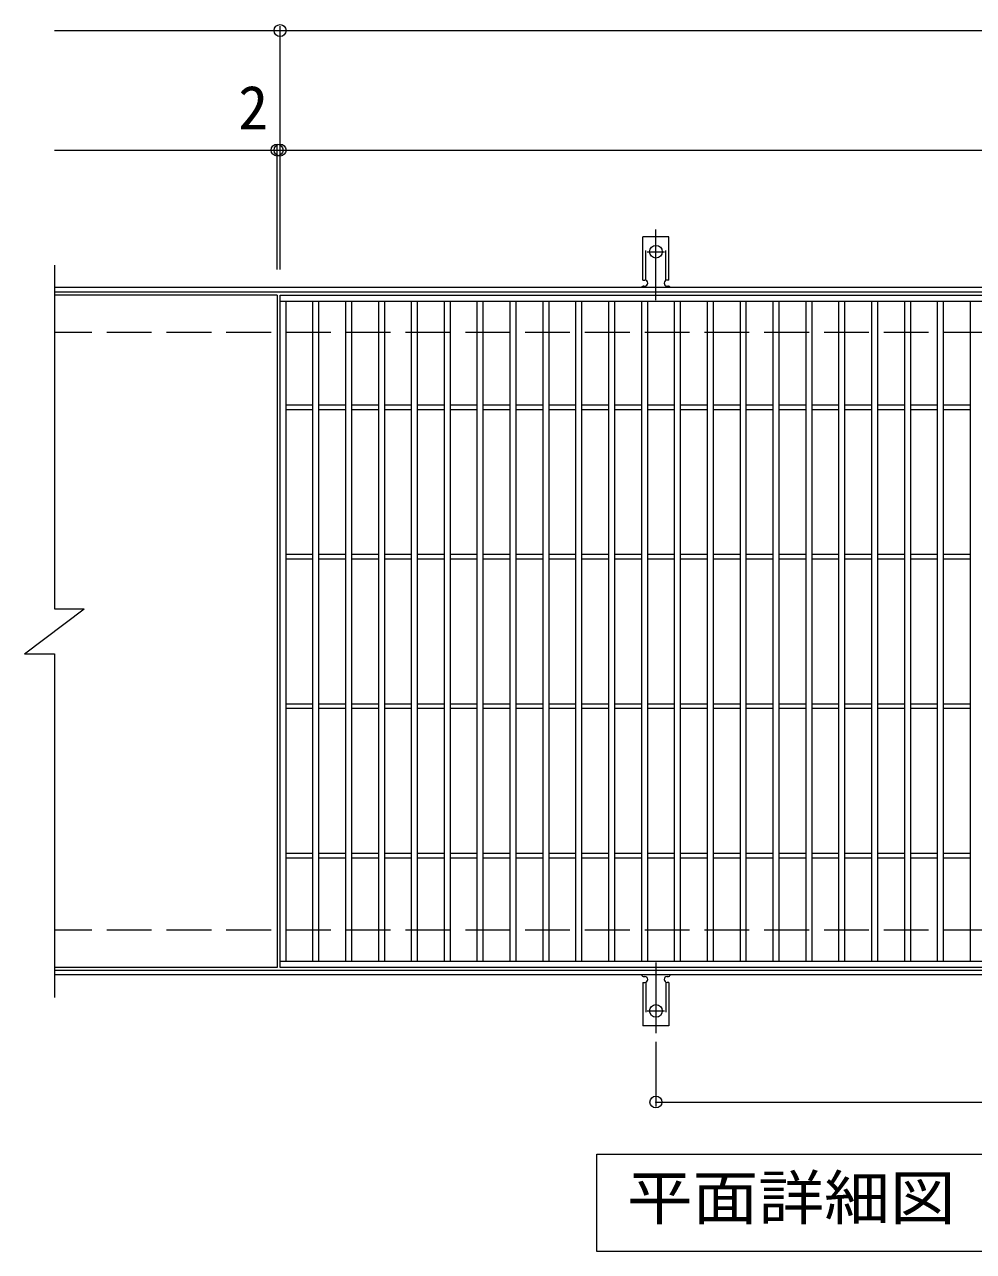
# Model space of a CAD drawing. Units: millimetres, scale not verified. Extents: x -1530 to 1666, y -1370 to 1293.
# Drawn here: x -654 to -19, y 441 to 1262 of the extents above; entities that cross this region are included whole.
import ezdxf
from ezdxf.enums import TextEntityAlignment as Align

# ---------------------------------------------------------------- set-up
doc = ezdxf.new("R2010")
doc.units = ezdxf.units.MM
doc.header["$LTSCALE"] = 10
doc.header["$PDMODE"] = 32
doc.header["$PDSIZE"] = 8
for name, pattern in [('CHAIN2', [12, 9, -1, 1, -1]), ('DASHED2', [3, 2, -1]), ('DASHED3', [4, 3, -1])]:
    doc.linetypes.add(name, pattern=pattern)
for name, color, linetype, lineweight in [('C-1', 2, 'Continuous', 9), ('C-2', 3, 'Continuous', 9), ('C-4', 7, 'Continuous', 9), ('C-5', 7, 'Continuous', 9), ('C-A', 3, 'Continuous', 9)]:
    doc.layers.add(name, color=color, linetype=linetype, lineweight=lineweight)
doc.styles.add('ＭＳ ゴシック', font='')
doc.styles.get('ＭＳ ゴシック').set_extended_font_data('MS Gothic')

msp = doc.modelspace()

# ---------------------------------------------------------------- linework, layer by layer
at = {"layer": 'C-1'}
for p, q in [((670.76, 1086.17), (-634.24, 1086.17)), ((670.76, 1083.17), (-634.24, 1083.17)), ((670.76, 629.17), (-634.24, 629.17)), ((670.76, 626.17), (-634.24, 626.17))]:
    msp.add_line(p, q, dxfattribs=at)
at = {"layer": 'C-1', "linetype": 'DASHED3'}
for p, q in [((670.76, 1056.17), (-634.24, 1056.17)), ((670.76, 656.17), (-634.24, 656.17))]:
    msp.add_line(p, q, dxfattribs=at)
at = {"layer": 'C-2'}
for p, q in [((-634.24, 1101.17), (-634.24, 871.17)), ((-485.24, 1081.17), (-634.24, 1081.17)), ((-485.24, 1081.17), (-485.24, 631.17)), ((-483.24, 1077.17), (510.76, 1077.17)), ((-479.24, 635.17), (-479.24, 1077.17)), ((-461.24, 635.17), (-461.24, 1077.17)), ((-457.24, 635.17), (-457.24, 1077.17)), ((-439.24, 635.17), (-439.24, 1077.17)), ((-435.24, 635.17), (-435.24, 1077.17)), ((-417.24, 635.17), (-417.24, 1077.17)), ((-413.24, 635.17), (-413.24, 1077.17)), ((-395.24, 635.17), (-395.24, 1077.17)), ((-391.24, 635.17), (-391.24, 1077.17)), ((-373.24, 635.17), (-373.24, 1077.17)), ((-369.24, 635.17), (-369.24, 1077.17)), ((-351.24, 635.17), (-351.24, 1077.17)), ((-347.24, 635.17), (-347.24, 1077.17)), ((-329.24, 635.17), (-329.24, 1077.17)), ((-325.24, 635.17), (-325.24, 1077.17)), ((-307.24, 635.17), (-307.24, 1077.17)), ((-303.24, 635.17), (-303.24, 1077.17)), ((-285.24, 635.17), (-285.24, 1077.17)), ((-281.24, 635.17), (-281.24, 1077.17)), ((-263.24, 635.17), (-263.24, 1077.17)), ((-259.24, 635.17), (-259.24, 1077.17)), ((-241.24, 635.17), (-241.24, 1077.17)), ((-237.24, 635.17), (-237.24, 1077.17)), ((-219.24, 635.17), (-219.24, 1077.17)), ((-215.24, 635.17), (-215.24, 1077.17)), ((-197.24, 635.17), (-197.24, 1077.17)), ((-193.24, 635.17), (-193.24, 1077.17)), ((-175.24, 635.17), (-175.24, 1077.17)), ((-171.24, 635.17), (-171.24, 1077.17)), ((-153.24, 635.17), (-153.24, 1077.17)), ((-149.24, 635.17), (-149.24, 1077.17)), ((-131.24, 635.17), (-131.24, 1077.17)), ((-127.24, 635.17), (-127.24, 1077.17)), ((-109.24, 635.17), (-109.24, 1077.17)), ((-105.24, 635.17), (-105.24, 1077.17)), ((-87.24, 635.17), (-87.24, 1077.17)), ((-83.24, 635.17), (-83.24, 1077.17)), ((-65.24, 635.17), (-65.24, 1077.17)), ((-61.24, 635.17), (-61.24, 1077.17)), ((-43.24, 635.17), (-43.24, 1077.17)), ((-39.24, 635.17), (-39.24, 1077.17)), ((-21.24, 635.17), (-21.24, 1077.17)), ((-479.24, 1007.67), (-461.24, 1007.67)), ((-479.24, 1004.67), (-461.24, 1004.67)), ((-457.24, 1007.67), (-439.24, 1007.67)), ((-457.24, 1004.67), (-439.24, 1004.67)), ((-435.24, 1007.67), (-417.24, 1007.67)), ((-435.24, 1004.67), (-417.24, 1004.67)), ((-413.24, 1007.67), (-395.24, 1007.67)), ((-413.24, 1004.67), (-395.24, 1004.67)), ((-391.24, 1007.67), (-373.24, 1007.67)), ((-391.24, 1004.67), (-373.24, 1004.67)), ((-369.24, 1007.67), (-351.24, 1007.67)), ((-369.24, 1004.67), (-351.24, 1004.67)), ((-347.24, 1007.67), (-329.24, 1007.67)), ((-347.24, 1004.67), (-329.24, 1004.67)), ((-325.24, 1007.67), (-307.24, 1007.67)), ((-325.24, 1004.67), (-307.24, 1004.67)), ((-303.24, 1007.67), (-285.24, 1007.67)), ((-303.24, 1004.67), (-285.24, 1004.67)), ((-281.24, 1007.67), (-263.24, 1007.67)), ((-281.24, 1004.67), (-263.24, 1004.67)), ((-259.24, 1007.67), (-241.24, 1007.67)), ((-259.24, 1004.67), (-241.24, 1004.67)), ((-237.24, 1007.67), (-219.24, 1007.67)), ((-237.24, 1004.67), (-219.24, 1004.67)), ((-215.24, 1007.67), (-197.24, 1007.67)), ((-215.24, 1004.67), (-197.24, 1004.67)), ((-193.24, 1007.67), (-175.24, 1007.67)), ((-193.24, 1004.67), (-175.24, 1004.67)), ((-171.24, 1007.67), (-153.24, 1007.67)), ((-171.24, 1004.67), (-153.24, 1004.67)), ((-149.24, 1007.67), (-131.24, 1007.67)), ((-149.24, 1004.67), (-131.24, 1004.67)), ((-127.24, 1007.67), (-109.24, 1007.67)), ((-127.24, 1004.67), (-109.24, 1004.67)), ((-105.24, 1007.67), (-87.24, 1007.67)), ((-105.24, 1004.67), (-87.24, 1004.67)), ((-83.24, 1007.67), (-65.24, 1007.67)), ((-83.24, 1004.67), (-65.24, 1004.67)), ((-61.24, 1007.67), (-43.24, 1007.67)), ((-61.24, 1004.67), (-43.24, 1004.67)), ((-39.24, 1007.67), (-21.24, 1007.67)), ((-39.24, 1004.67), (-21.24, 1004.67)), ((-479.24, 907.67), (-461.24, 907.67)), ((-479.24, 904.67), (-461.24, 904.67)), ((-457.24, 907.67), (-439.24, 907.67)), ((-457.24, 904.67), (-439.24, 904.67)), ((-435.24, 907.67), (-417.24, 907.67)), ((-435.24, 904.67), (-417.24, 904.67)), ((-413.24, 907.67), (-395.24, 907.67)), ((-413.24, 904.67), (-395.24, 904.67)), ((-391.24, 907.67), (-373.24, 907.67)), ((-391.24, 904.67), (-373.24, 904.67)), ((-369.24, 907.67), (-351.24, 907.67)), ((-369.24, 904.67), (-351.24, 904.67)), ((-347.24, 907.67), (-329.24, 907.67)), ((-347.24, 904.67), (-329.24, 904.67)), ((-325.24, 907.67), (-307.24, 907.67)), ((-325.24, 904.67), (-307.24, 904.67)), ((-303.24, 907.67), (-285.24, 907.67)), ((-303.24, 904.67), (-285.24, 904.67)), ((-281.24, 907.67), (-263.24, 907.67)), ((-281.24, 904.67), (-263.24, 904.67)), ((-259.24, 907.67), (-241.24, 907.67)), ((-259.24, 904.67), (-241.24, 904.67)), ((-237.24, 907.67), (-219.24, 907.67)), ((-237.24, 904.67), (-219.24, 904.67)), ((-215.24, 907.67), (-197.24, 907.67)), ((-215.24, 904.67), (-197.24, 904.67)), ((-193.24, 907.67), (-175.24, 907.67)), ((-193.24, 904.67), (-175.24, 904.67)), ((-171.24, 907.67), (-153.24, 907.67)), ((-171.24, 904.67), (-153.24, 904.67)), ((-149.24, 907.67), (-131.24, 907.67)), ((-149.24, 904.67), (-131.24, 904.67)), ((-127.24, 907.67), (-109.24, 907.67)), ((-127.24, 904.67), (-109.24, 904.67)), ((-105.24, 907.67), (-87.24, 907.67)), ((-105.24, 904.67), (-87.24, 904.67)), ((-83.24, 907.67), (-65.24, 907.67)), ((-83.24, 904.67), (-65.24, 904.67)), ((-61.24, 907.67), (-43.24, 907.67)), ((-61.24, 904.67), (-43.24, 904.67)), ((-39.24, 907.67), (-21.24, 907.67)), ((-39.24, 904.67), (-21.24, 904.67)), ((-654.24, 841.17), (-614.24, 871.17)), ((-634.24, 871.17), (-614.24, 871.17)), ((-654.24, 841.17), (-634.24, 841.17)), ((-634.24, 841.17), (-634.24, 611.17)), ((-479.24, 807.67), (-461.24, 807.67)), ((-479.24, 804.67), (-461.24, 804.67)), ((-457.24, 807.67), (-439.24, 807.67)), ((-457.24, 804.67), (-439.24, 804.67)), ((-435.24, 807.67), (-417.24, 807.67)), ((-435.24, 804.67), (-417.24, 804.67)), ((-413.24, 807.67), (-395.24, 807.67)), ((-413.24, 804.67), (-395.24, 804.67)), ((-391.24, 807.67), (-373.24, 807.67)), ((-391.24, 804.67), (-373.24, 804.67)), ((-369.24, 807.67), (-351.24, 807.67)), ((-369.24, 804.67), (-351.24, 804.67)), ((-347.24, 807.67), (-329.24, 807.67)), ((-347.24, 804.67), (-329.24, 804.67)), ((-325.24, 807.67), (-307.24, 807.67)), ((-325.24, 804.67), (-307.24, 804.67)), ((-303.24, 807.67), (-285.24, 807.67)), ((-303.24, 804.67), (-285.24, 804.67)), ((-281.24, 807.67), (-263.24, 807.67)), ((-281.24, 804.67), (-263.24, 804.67)), ((-259.24, 807.67), (-241.24, 807.67)), ((-259.24, 804.67), (-241.24, 804.67)), ((-237.24, 807.67), (-219.24, 807.67)), ((-237.24, 804.67), (-219.24, 804.67)), ((-215.24, 807.67), (-197.24, 807.67)), ((-215.24, 804.67), (-197.24, 804.67)), ((-193.24, 807.67), (-175.24, 807.67)), ((-193.24, 804.67), (-175.24, 804.67)), ((-171.24, 807.67), (-153.24, 807.67)), ((-171.24, 804.67), (-153.24, 804.67)), ((-149.24, 807.67), (-131.24, 807.67)), ((-149.24, 804.67), (-131.24, 804.67)), ((-127.24, 807.67), (-109.24, 807.67)), ((-127.24, 804.67), (-109.24, 804.67)), ((-105.24, 807.67), (-87.24, 807.67)), ((-105.24, 804.67), (-87.24, 804.67)), ((-83.24, 807.67), (-65.24, 807.67)), ((-83.24, 804.67), (-65.24, 804.67)), ((-61.24, 807.67), (-43.24, 807.67)), ((-61.24, 804.67), (-43.24, 804.67)), ((-39.24, 807.67), (-21.24, 807.67)), ((-39.24, 804.67), (-21.24, 804.67)), ((-479.24, 707.67), (-461.24, 707.67)), ((-457.24, 707.67), (-439.24, 707.67)), ((-435.24, 707.67), (-417.24, 707.67)), ((-413.24, 707.67), (-395.24, 707.67)), ((-391.24, 707.67), (-373.24, 707.67)), ((-369.24, 707.67), (-351.24, 707.67)), ((-347.24, 707.67), (-329.24, 707.67)), ((-325.24, 707.67), (-307.24, 707.67)), ((-303.24, 707.67), (-285.24, 707.67)), ((-281.24, 707.67), (-263.24, 707.67)), ((-259.24, 707.67), (-241.24, 707.67)), ((-237.24, 707.67), (-219.24, 707.67)), ((-215.24, 707.67), (-197.24, 707.67)), ((-193.24, 707.67), (-175.24, 707.67)), ((-171.24, 707.67), (-153.24, 707.67)), ((-149.24, 707.67), (-131.24, 707.67)), ((-127.24, 707.67), (-109.24, 707.67)), ((-105.24, 707.67), (-87.24, 707.67)), ((-83.24, 707.67), (-65.24, 707.67)), ((-61.24, 707.67), (-43.24, 707.67)), ((-39.24, 707.67), (-21.24, 707.67)), ((-479.24, 704.67), (-461.24, 704.67)), ((-457.24, 704.67), (-439.24, 704.67)), ((-435.24, 704.67), (-417.24, 704.67)), ((-413.24, 704.67), (-395.24, 704.67)), ((-391.24, 704.67), (-373.24, 704.67)), ((-369.24, 704.67), (-351.24, 704.67)), ((-347.24, 704.67), (-329.24, 704.67)), ((-325.24, 704.67), (-307.24, 704.67)), ((-303.24, 704.67), (-285.24, 704.67)), ((-281.24, 704.67), (-263.24, 704.67)), ((-259.24, 704.67), (-241.24, 704.67)), ((-237.24, 704.67), (-219.24, 704.67)), ((-215.24, 704.67), (-197.24, 704.67)), ((-193.24, 704.67), (-175.24, 704.67)), ((-171.24, 704.67), (-153.24, 704.67)), ((-149.24, 704.67), (-131.24, 704.67)), ((-127.24, 704.67), (-109.24, 704.67)), ((-105.24, 704.67), (-87.24, 704.67)), ((-83.24, 704.67), (-65.24, 704.67)), ((-61.24, 704.67), (-43.24, 704.67)), ((-39.24, 704.67), (-21.24, 704.67)), ((510.76, 635.17), (-483.24, 635.17)), ((-485.24, 631.17), (-634.24, 631.17)), ((510.76, 631.17), (-483.24, 631.17))]:
    msp.add_line(p, q, dxfattribs=at)
msp.add_lwpolyline([(-483.24, 631.17), (-483.24, 1081.17), (510.76, 1081.17)], dxfattribs=at)
at = {"layer": 'C-4'}
for p, q in [((-634.24, 1258.17), (670.76, 1258.17)), ((-483.24, 1098.17), (-483.24, 1261.17)), ((-634.24, 1178.17), (670.76, 1178.17)), ((-485.24, 1098.17), (-485.24, 1181.17)), ((-231.74, 581.45), (-231.74, 538.17)), ((-231.74, 541.17), (268.26, 541.17))]:
    msp.add_line(p, q, dxfattribs=at)
for p in [(-483.24, 1258.17), (-485.24, 1178.17), (-483.24, 1178.17), (-231.74, 541.17)]:
    msp.add_point(p, dxfattribs=at)
at = {"layer": 'C-5'}
msp.add_lwpolyline([(-271.24, 441.17), (-271.24, 506.17), (303.76, 506.17), (303.76, 441.17)], close=True, dxfattribs=at)
at = {"layer": 'C-A', "color": 7, "linetype": 'CHAIN2'}
for p, q in [((-231.74, 1077.7), (-231.74, 1125.1)), ((-237.52, 1110.17), (-225.97, 1110.17)), ((-231.74, 634.63), (-231.74, 587.23)), ((-237.52, 602.17), (-225.97, 602.17))]:
    msp.add_line(p, q, dxfattribs=at)
at = {"layer": 'C-A'}
for p, q in [((-240.49, 1091.17), (-240.49, 1120.17)), ((-222.99, 1120.17), (-240.49, 1120.17)), ((-222.99, 1091.17), (-222.99, 1120.17)), ((-240.49, 1091.17), (-239.24, 1091.17)), ((-239.74, 1087.17), (-239.24, 1087.17)), ((-224.25, 1087.17), (-223.73, 1087.17)), ((-222.99, 1091.17), (-224.24, 1091.17)), ((-239.74, 625.17), (-239.24, 625.17)), ((-224.25, 625.17), (-223.73, 625.17)), ((-240.49, 621.17), (-239.24, 621.17)), ((-240.49, 621.17), (-240.49, 592.17)), ((-222.99, 621.17), (-224.24, 621.17)), ((-222.99, 621.17), (-222.99, 592.17)), ((-222.99, 592.17), (-240.49, 592.17))]:
    msp.add_line(p, q, dxfattribs=at)
at = {"layer": 'C-A', "linetype": 'DASHED2'}
for p, q in [((-238.49, 1091.02), (-238.49, 1120.17)), ((-224.99, 1091.02), (-224.99, 1120.17)), ((-238.49, 621.31), (-238.49, 592.17)), ((-224.99, 621.31), (-224.99, 592.17))]:
    msp.add_line(p, q, dxfattribs=at)
at = {"layer": 'C-A'}
for centre in [(-231.74, 1110.17), (-231.74, 602.17)]:
    msp.add_circle(centre, 4.25, dxfattribs=at)
for centre, start, end in [((-239.74, 1085.17), 90.27596, 150.00047), ((-239.24, 1089.17), 270, 90), ((-224.24, 1089.17), 90, 269.8667), ((-223.74, 1085.17), 29.99927, 89.75836), ((-239.74, 627.17), 209.99951, 269.72403), ((-239.24, 623.17), 270, 90), ((-224.24, 623.17), 90.13329, 270), ((-223.74, 627.17), 270.24162, 330.00072)]:
    msp.add_arc(centre, 2, start, end, dxfattribs=at)

# ---------------------------------------------------------------- texts
at = {"layer": 'C-4', "color": 2, "style": 'ＭＳ ゴシック'}
msp.add_text('2', height=29.33, dxfattribs=at).set_placement((-511.2, 1183.17), align=Align.BOTTOM_LEFT)
at = {"layer": 'C-5', "color": 2, "style": 'ＭＳ ゴシック', "width": 1.1}
msp.add_text('平面詳細図\u3000Ｓ＝１：１０', height=29.33, dxfattribs=at).set_placement((-251.24, 453.67), align=Align.BOTTOM_LEFT)

doc.saveas('drawing.dxf')
